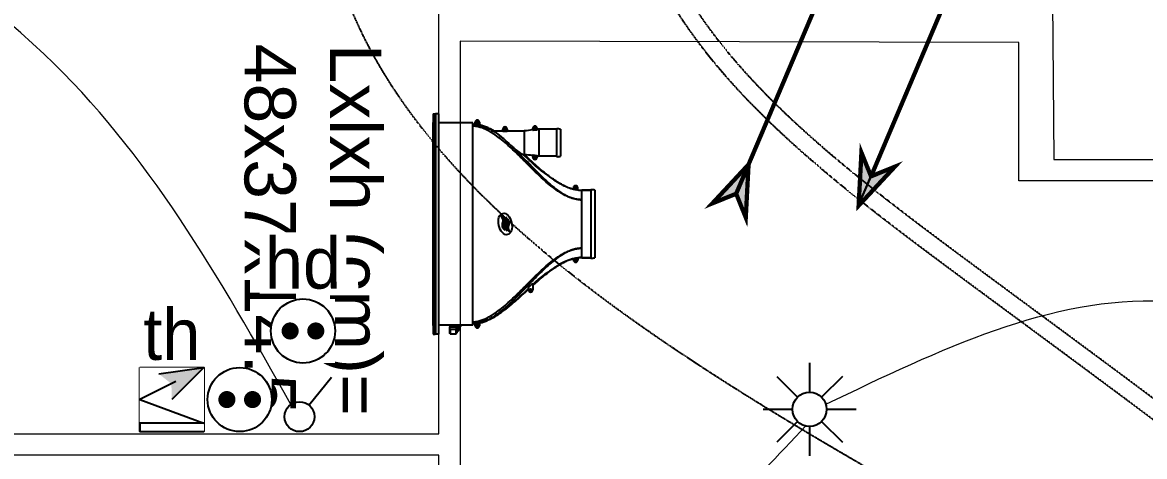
# Model space of a CAD drawing. Header units: millimetres. Extents: x 449410 to 506007, y -379864 to -318775.
# Drawn here: x 463669 to 466294, y -325992 to -324976 of the extents above; entities that cross this region are included whole.
import ezdxf

# ---------------------------------------------------------------- set-up
doc = ezdxf.new("R2010")
doc.units = ezdxf.units.MM
doc.set_wipeout_variables(frame=1)
doc.linetypes.add('prlm_ef', pattern=[0.165, 0.1, -0.065])
for name, color, linetype in [('_GAZELEC-EAU CHAUDE', 1, 'Continuous'), ('GAZ-EU FLECHE', 42, 'Continuous'), ('GAZ-FLECHE VMC', 93, 'Continuous'), ('prlm-CHAUFF', 30, 'Continuous'), ('prlm-EAU-EF', 161, 'Continuous'), ('prlm-ELEC-CFA', 181, 'Continuous'), ('prlm-ELEC-CFO', 201, 'Continuous')]:
    doc.layers.add(name, color=color, linetype=linetype)
doc.layers.add('prlm-xpoly', color=7, linetype='Continuous', plot=False)
doc.styles.add('prlm-elec-cfa', font='comic.ttf', dxfattribs={"height": 12})
doc.styles.add('prlm-elec-cfo', font='comic.ttf', dxfattribs={"height": 12})
doc.styles.get("Standard").update_dxf_attribs({"font": 'arial.ttf'})

# ---------------------------------------------------------------- blocks, each defined once
blk = doc.blocks.new('xi.twintop')
at = {"layer": 'prlm-CHAUFF', "ltscale": 50}
for p, q in [((-8, 35.6), (8, 35.6)), ((-7.9, 36.5), (7.9, 36.5)), ((-7.9, 35.6), (-7.9, 33.5)), ((-7.9, 33.5), (-7.9, 35.6)), ((7.9, 35.6), (7.9, 33.5)), ((7.9, 33.5), (7.9, 35.6)), ((-8.61, 31.95), (-8.61, 32.05)), ((-8.61, 32.05), (-8.51, 32.05)), ((-8.51, 31.95), (-8.61, 31.95)), ((-8.51, 32.16), (-8.41, 32.16)), ((-8.51, 32.05), (-8.51, 32.16)), ((-8.51, 31.84), (-8.51, 31.95)), ((-8.41, 31.84), (-8.51, 31.84)), ((-7.9, 32.5), (-8.46, 32.5)), ((-8.46, 31.5), (-8.16, 31.5)), ((-8.41, 32.16), (-8.41, 32.05)), ((-8.41, 32.05), (-8.3, 32.05)), ((-8.3, 31.95), (-8.41, 31.95)), ((-8.41, 31.95), (-8.41, 31.84)), ((-8.3, 32.05), (-8.3, 31.95)), ((-8.16, 31.5), (-7.95, 32.18)), ((-7.9, 32.5), (-7.95, 32.18)), ((-5.67, 33.5), (-7.9, 33.5)), ((5.67, 33.5), (-5.67, 33.5)), ((7.9, 33.5), (5.67, 33.5)), ((7.95, 32.18), (7.9, 32.5)), ((7.9, 32.5), (8.46, 32.5)), ((8.16, 31.5), (7.95, 32.18)), ((8.46, 31.5), (8.16, 31.5)), ((8.3, 31.95), (8.3, 32.05)), ((8.3, 32.05), (8.41, 32.05)), ((8.41, 31.95), (8.3, 31.95)), ((8.41, 32.16), (8.51, 32.16)), ((8.41, 32.05), (8.41, 32.16)), ((8.41, 31.84), (8.41, 31.95)), ((8.51, 31.84), (8.41, 31.84)), ((8.51, 32.16), (8.51, 32.05)), ((8.51, 32.05), (8.61, 32.05)), ((8.61, 31.95), (8.51, 31.95)), ((8.51, 31.95), (8.51, 31.84)), ((8.61, 32.05), (8.61, 31.95)), ((9.12, 29.02), (9.09, 29.02)), ((-15.75, 27.6), (-22.25, 27.6)), ((-22.15, 28.5), (-15.85, 28.5)), ((-22.15, 27.6), (-22.15, 23.5)), ((-22.15, 27.6), (-22.15, 23.5)), ((-15.85, 27.6), (-15.85, 23.5)), ((-15.85, 27.6), (-15.85, 23.5)), ((-9.41, 28.48), (-9.41, 28.48)), ((9.41, 28.48), (9.38, 28.48)), ((-22.56, 22.55), (-22.45, 22.55)), ((-22.56, 22.45), (-22.56, 22.55)), ((-22.45, 22.45), (-22.56, 22.45)), ((-22.45, 22.66), (-22.35, 22.66)), ((-22.45, 22.55), (-22.45, 22.66)), ((-22.45, 22.34), (-22.45, 22.45)), ((-22.35, 22.34), (-22.45, 22.34)), ((-22.4, 23), (-21.97, 23)), ((-21.85, 22), (-22.4, 22)), ((-22.35, 22.66), (-22.35, 22.55)), ((-22.35, 22.55), (-22.24, 22.55)), ((-22.24, 22.45), (-22.35, 22.45)), ((-22.35, 22.45), (-22.35, 22.34)), ((-22.24, 22.55), (-22.24, 22.45)), ((-15.85, 23.5), (-22.15, 23.5)), ((-21.97, 23), (-21.85, 22.06)), ((-21.85, 22.06), (-21.85, 22)), ((-16.2, 19.84), (-14.13, 22)), ((-14.13, 22), (-16.2, 19.84)), ((-16.15, 22.06), (-16.03, 23)), ((-16.15, 22), (-16.15, 22.06)), ((-15.6, 22), (-16.15, 22)), ((-16.03, 23), (-15.6, 23)), ((-15.76, 22.45), (-15.76, 22.55)), ((-15.76, 22.55), (-15.65, 22.55)), ((-15.65, 22.45), (-15.76, 22.45)), ((-15.65, 22.66), (-15.55, 22.66)), ((-15.65, 22.55), (-15.65, 22.66)), ((-15.65, 22.34), (-15.65, 22.45)), ((-15.55, 22.34), (-15.65, 22.34)), ((-15.55, 22.66), (-15.55, 22.55)), ((-15.55, 22.55), (-15.44, 22.55)), ((-15.55, 22.45), (-15.55, 22.34)), ((-15.44, 22.45), (-15.55, 22.45)), ((-15.44, 22.55), (-15.44, 22.45)), ((14.83, 21), (13.83, 22)), ((13.83, 22), (15.44, 22)), ((15.44, 21), (14.83, 21)), ((15.28, 21.45), (15.28, 21.55)), ((15.28, 21.55), (15.39, 21.55)), ((15.39, 21.45), (15.28, 21.45)), ((15.39, 21.66), (15.49, 21.66)), ((15.39, 21.55), (15.39, 21.66)), ((15.39, 21.34), (15.39, 21.45)), ((15.49, 21.34), (15.39, 21.34)), ((15.49, 21.66), (15.49, 21.55)), ((15.49, 21.55), (15.6, 21.55)), ((15.49, 21.45), (15.49, 21.34)), ((15.6, 21.45), (15.49, 21.45)), ((15.6, 21.55), (15.6, 21.45)), ((-21.8, 20), (-16.2, 20)), ((-21.8, 16), (-21.8, 20)), ((-21.8, 16), (-21.8, 20)), ((-16.2, 19.84), (-16.2, 20)), ((-16.2, 19.84), (-16.2, 20)), ((-22.2, 16), (-21.65, 16)), ((-21.65, 16), (-21.65, 15)), ((-22.36, 15.45), (-22.36, 15.55)), ((-22.36, 15.55), (-22.25, 15.55)), ((-22.25, 15.45), (-22.36, 15.45)), ((-22.25, 15.66), (-22.15, 15.66)), ((-22.25, 15.55), (-22.25, 15.66)), ((-22.25, 15.34), (-22.25, 15.45)), ((-22.15, 15.34), (-22.25, 15.34)), ((-21.65, 15), (-22.2, 15)), ((-22.15, 15.66), (-22.15, 15.55)), ((-22.15, 15.55), (-22.04, 15.55)), ((-22.15, 15.45), (-22.15, 15.34)), ((-22.04, 15.45), (-22.15, 15.45)), ((-22.04, 15.55), (-22.04, 15.45)), ((-21.8, 12.88), (-21.8, 15)), ((-21.8, 12.88), (-21.8, 15)), ((-23.96, 8.95), (-23.96, 9.05)), ((-23.96, 9.05), (-23.85, 9.05)), ((-23.85, 8.95), (-23.96, 8.95)), ((-23.85, 9.16), (-23.75, 9.16)), ((-23.85, 9.05), (-23.85, 9.16)), ((-23.85, 8.84), (-23.85, 8.95)), ((-23.75, 8.84), (-23.85, 8.84)), ((-23.8, 9.5), (-23.19, 9.5)), ((-23.36, 8.5), (-23.8, 8.5)), ((-23.75, 9.16), (-23.75, 9.05)), ((-23.75, 9.05), (-23.64, 9.05)), ((-23.75, 8.95), (-23.75, 8.84)), ((-23.64, 8.95), (-23.75, 8.95)), ((23.7, 8), (-23.7, 8)), ((-23.7, 8), (-23.7, 0)), ((-23.64, 9.05), (-23.64, 8.95)), ((-23.36, 8.42), (-23.36, 8.5)), ((23.19, 9.5), (23.8, 9.5)), ((23.36, 8.42), (23.36, 8.5)), ((23.8, 8.5), (23.36, 8.5)), ((23.64, 8.95), (23.64, 9.05)), ((23.64, 9.05), (23.75, 9.05)), ((23.75, 8.95), (23.64, 8.95)), ((23.7, 8), (23.7, 0)), ((23.75, 9.16), (23.85, 9.16)), ((23.75, 9.05), (23.75, 9.16)), ((23.75, 8.84), (23.75, 8.95)), ((23.85, 8.84), (23.75, 8.84)), ((23.85, 9.16), (23.85, 9.05)), ((23.85, 9.05), (23.96, 9.05)), ((23.85, 8.95), (23.85, 8.84)), ((23.96, 8.95), (23.85, 8.95)), ((23.96, 9.05), (23.96, 8.95)), ((24.18, 4.47), (23.7, 4.81)), ((24.06, 4.42), (23.7, 4.66)), ((24.06, 2.6), (24.06, 4.42)), ((24.64, 4.04), (24.06, 4.42)), ((24.2, 4.46), (24.18, 4.47)), ((24.54, 4.24), (24.2, 4.46)), ((24.35, 4.85), (24.33, 4.89)), ((24.35, 4.36), (24.35, 4.85)), ((24.35, 4.85), (24.36, 4.85)), ((24.41, 4.79), (24.43, 4.83)), ((24.41, 4.79), (24.41, 4.32)), ((25.01, 4.43), (24.41, 4.79)), ((24.43, 4.83), (25.04, 4.47)), ((24.64, 4.04), (24.72, 4.01)), ((24.64, 2.6), (24.64, 4.04)), ((24.72, 2.65), (24.64, 2.6)), ((24.72, 4.01), (24.72, 2.65)), ((24.72, 2.65), (25.71, 2.65)), ((25.04, 4.47), (25.01, 4.43)), ((25.01, 4.25), (25.01, 4.43)), ((25.02, 4.42), (25.01, 4.43)), ((25.06, 4.46), (25.02, 4.42)), ((25.02, 4.42), (25.02, 4.25)), ((25.28, 4.25), (25.02, 4.42)), ((25.04, 4.47), (25.06, 4.46)), ((25.06, 4.46), (25.39, 4.24)), ((25.71, 2.65), (25.66, 2.6)), ((25.71, 2.65), (25.71, 4.01)), ((-25.75, 0), (-25.75, -0.73)), ((25.75, 0), (-25.75, 0)), ((23.7, 2.6), (24.06, 2.6)), ((23.7, 2.57), (23.73, 2.6)), ((23.79, 2.6), (23.88, 2.51)), ((23.88, 2.51), (23.97, 2.6)), ((24.04, 2.6), (24.13, 2.51)), ((24.64, 2.6), (24.06, 2.6)), ((24.13, 2.51), (24.22, 2.6)), ((24.18, 2.56), (24.24, 2.51)), ((24.24, 2.51), (24.3, 2.58)), ((24.28, 2.6), (24.37, 2.51)), ((24.37, 2.51), (24.46, 2.6)), ((24.42, 2.57), (24.48, 2.51)), ((24.48, 2.51), (24.56, 2.58)), ((24.54, 2.6), (24.63, 2.51)), ((24.63, 2.51), (24.72, 2.6)), ((24.64, 2.6), (24.64, 2.6)), ((25.66, 2.6), (24.64, 2.6)), ((24.7, 2.58), (24.77, 2.51)), ((24.73, 2.6), (24.82, 2.51)), ((24.77, 2.51), (24.79, 2.53)), ((24.82, 2.51), (24.91, 2.6)), ((24.9, 2.59), (24.98, 2.51)), ((24.98, 2.51), (25.07, 2.6)), ((25.02, 2.54), (25.05, 2.51)), ((25.05, 2.51), (25.09, 2.55)), ((25.06, 2.58), (25.13, 2.51)), ((25.13, 2.51), (25.22, 2.6)), ((25.19, 2.57), (25.25, 2.51)), ((25.25, 2.51), (25.34, 2.6)), ((25.27, 2.53), (25.29, 2.51)), ((25.29, 2.51), (25.32, 2.54)), ((25.31, 2.56), (25.36, 2.51)), ((25.36, 2.51), (25.45, 2.6)), ((25.4, 2.55), (25.44, 2.51)), ((25.44, 2.51), (25.53, 2.6)), ((25.48, 2.54), (25.51, 2.51)), ((25.51, 2.51), (25.6, 2.6)), ((25.53, 2.53), (25.55, 2.51)), ((25.55, 2.51), (25.64, 2.6)), ((25.66, 2.6), (25.66, 2.6)), ((25.75, 0), (25.75, -0.73)), ((-25.75, -0.81), (-25.75, -0.73)), ((-25.75, -0.73), (25.75, -0.73)), ((-25.75, -1.3), (-25.75, -0.81)), ((25.75, -0.81), (-25.75, -0.81)), ((-25.75, -1.3), (25.75, -1.3)), ((23.75, -0.99), (-23.75, -0.99)), ((-23.75, -1.06), (-23.75, -0.99)), ((-23.55, -0.99), (-23.75, -1.06)), ((-23.75, -1.06), (23.75, -1.06)), ((23.75, -1.11), (-23.75, -1.11)), ((-23.75, -1.16), (-23.75, -1.11)), ((-23.59, -1.11), (-23.75, -1.16)), ((-23.75, -1.16), (23.75, -1.16)), ((23.75, -1.2), (-23.75, -1.2)), ((-23.75, -1.23), (-23.75, -1.2)), ((-23.64, -1.2), (-23.75, -1.23)), ((-23.75, -1.23), (23.75, -1.23)), ((23.75, -1.26), (-23.75, -1.26)), ((-23.75, -1.28), (-23.75, -1.26)), ((-23.68, -1.26), (-23.75, -1.28)), ((-23.75, -1.28), (23.75, -1.28)), ((23.75, -1.29), (-23.75, -1.29)), ((-23.75, -1.3), (-23.75, -1.29)), ((-23.73, -1.29), (-23.75, -1.3)), ((-23.75, -1.3), (23.75, -1.3)), ((23.75, -1.06), (23.55, -0.99)), ((23.75, -1.16), (23.59, -1.11)), ((23.75, -1.23), (23.64, -1.2)), ((23.75, -1.28), (23.68, -1.26)), ((23.75, -1.3), (23.73, -1.29)), ((23.75, -0.99), (23.75, -1.06)), ((23.75, -1.11), (23.75, -1.16)), ((23.75, -1.2), (23.75, -1.23)), ((23.75, -1.26), (23.75, -1.28)), ((23.75, -1.29), (23.75, -1.3)), ((25.75, -0.73), (25.75, -0.81)), ((25.75, -1.3), (25.75, -0.81))]:
    blk.add_line(p, q, dxfattribs=at)
for centre, radius in [((-8.46, 32), 0.3), ((-8.46, 32), 0.25), ((8.46, 32), 0.3), ((8.46, 32), 0.25), ((-22.4, 22.5), 0.3), ((-22.4, 22.5), 0.25), ((-15.6, 22.5), 0.3), ((-15.6, 22.5), 0.25), ((15.44, 21.5), 0.3), ((15.44, 21.5), 0.25), ((-22.2, 15.5), 0.3), ((-22.2, 15.5), 0.25), ((-23.8, 9), 0.3), ((-23.8, 9), 0.25), ((23.8, 9), 0.3), ((23.8, 9), 0.25)]:
    blk.add_circle(centre, radius, dxfattribs=at)
for centre, radius, start, end in [((-6.01, 35.83), 2, 160.5755, 186.7441), ((-6.01, 35.83), 2, 160.5755, 186.7441), ((6.01, 35.83), 2, 353.2559, 19.4245), ((6.01, 35.83), 2, 353.2559, 19.4245), ((-19.51, 34.47), 11.74, 332.3321, 345.441), ((-19.16, 34.32), 11.35, 332.1374, 345.6929), ((-8.46, 32), 0.5, 90, 270), ((-15.67, 33.51), 7.77, 352.5456, 359.9423), ((-15.72, 33.51), 7.82, 352.5763, 359.9264), ((-15.07, 33.49), 7.17, 352.0923, 353.5448), ((-15.07, 33.49), 7.17, 353.9053, 0.1157), ((15.11, 33.49), 7.25, 179.9215, 187.8382), ((15.67, 33.51), 7.77, 180.0577, 187.4544), ((15.72, 33.51), 7.82, 180.0736, 187.4237), ((21.1, 34.98), 13.43, 192.9954, 216.0824), ((19.16, 34.32), 11.35, 194.4106, 207.8626), ((8.46, 32), 0.5, 270, 90), ((-26.92, 38.17), 20.01, 331.0483, 332.7983), ((-26.92, 38.17), 20.01, 331.0482, 332.7982), ((26.92, 38.17), 20.01, 207.2018, 208.9518), ((-20.26, 27.83), 2, 160.5755, 186.7441), ((-20.26, 27.83), 2, 160.5755, 186.7441), ((-17.74, 27.83), 2, 353.2559, 19.4245), ((-17.74, 27.83), 2, 353.2559, 19.4245), ((-43.13, 48.06), 39, 319.3887, 329.86), ((-43.13, 48.06), 39, 319.3887, 329.8601), ((43.13, 48.06), 39, 210.1399, 220.6113), ((43.13, 48.06), 39, 212.5506, 220.6113), ((-22.4, 22.5), 0.5, 90, 270), ((-15.6, 22.5), 0.5, 270, 90), ((-22.51, 30.1), 11.66, 315.9701, 320.4245), ((-22.76, 30.33), 11.99, 316.0326, 320.3619), ((22.51, 30.1), 11.66, 219.5755, 224.0299), ((22.76, 30.33), 11.99, 219.6381, 223.9674), ((15.44, 21.5), 0.5, 270, 90), ((-22.2, 15.5), 0.5, 90, 270), ((-44.74, 40.05), 35.1, 315.7111, 319.5265), ((-2.48, -0.77), 23.65, 136.4099, 144.7501), ((-23.8, 9), 0.5, 90, 270), ((-11.41, 6.64), 12.12, 163.7263, 166.3852), ((23.8, 9), 0.5, 270, 90), ((17.64, -7.23), 13.85, 61.9182, 64.0515), ((17.76, -6.88), 13.43, 62.115, 63.7632), ((18.29, -6.04), 12.5, 61.3177, 61.5903), ((24.75, 5.45), 0.703, 233.033, 242.9325), ((24.72, 5.11), 0.448, 214.6713, 225.4982), ((25.88, 4.92), 0.836, 234.1326, 239.2425), ((18.29, -6.04), 12.5, 53.7494, 55.0637)]:
    blk.add_arc(centre, radius, start, end, dxfattribs=at)
blk.add_ellipse((0, 15.55), major_axis=(2.49, 0.57), ratio=0.600775, dxfattribs=at)
for points, knots in [([(-5.67, 33.5), (-5.67, 33.33), (-5.68, 33.16), (-5.7, 32.82), (-5.72, 32.65), (-5.8, 32.15), (-5.87, 31.82), (-6.05, 31.16), (-6.16, 30.84), (-6.41, 30.21), (-6.55, 29.9), (-7, 29), (-7.34, 28.43), (-8.08, 27.34), (-8.47, 26.81), (-9.69, 25.27), (-10.57, 24.3), (-12.38, 22.39), (-13.32, 21.46), (-15.19, 19.6), (-16.12, 18.67), (-17.95, 16.77), (-18.84, 15.8), (-20.08, 14.27), (-20.47, 13.75), (-21.03, 12.94), (-21.21, 12.66), (-21.55, 12.09), (-21.72, 11.8), (-22.17, 10.91), (-22.43, 10.31), (-22.7, 9.36), (-22.77, 9.03), (-22.86, 8.47), (-22.88, 8.24), (-22.89, 8)], [0, 0, 0, 0, 0.015625, 0.015625, 0.03125, 0.03125, 0.0625, 0.0625, 0.09375, 0.09375, 0.125, 0.125, 0.1875, 0.1875, 0.25, 0.25, 0.375, 0.375, 0.5, 0.5, 0.625, 0.625, 0.75, 0.75, 0.8125, 0.8125, 0.84375, 0.84375, 0.875, 0.875, 0.9375, 0.9375, 0.96875, 0.96875, 0.9907189, 0.9907189, 0.9907189, 0.9907189]), ([(-18.04, 17.26), (-16.85, 18.51), (-15.59, 19.7), (-13.1, 22.1), (-11.85, 23.3), (-10.07, 25.17), (-9.49, 25.81), (-8.39, 27.13), (-7.87, 27.82), (-7.16, 28.91), (-6.93, 29.29), (-6.52, 30.07), (-6.33, 30.48), (-6.02, 31.31), (-5.89, 31.74), (-5.76, 32.39), (-5.73, 32.61), (-5.69, 32.95), (-5.69, 33.06), (-5.67, 33.28), (-5.67, 33.39), (-5.67, 33.5)], [0, 0, 0, 0, 0.25, 0.25, 0.5, 0.5, 0.625, 0.625, 0.75, 0.75, 0.8125, 0.8125, 0.875, 0.875, 0.9375, 0.9375, 0.96875, 0.96875, 0.984375, 0.984375, 1, 1, 1, 1]), ([(5.67, 33.5), (5.67, 33.33), (5.68, 33.16), (5.71, 32.81), (5.73, 32.64), (5.81, 32.14), (5.88, 31.8), (6.08, 31.14), (6.2, 30.82), (6.47, 30.19), (6.62, 29.88), (7.1, 28.98), (7.46, 28.42), (8.23, 27.34), (8.65, 26.82), (9.93, 25.3), (10.84, 24.34), (12.72, 22.46), (13.69, 21.54), (15.61, 19.69), (16.57, 18.77), (18.43, 16.87), (19.34, 15.9), (20.59, 14.36), (20.99, 13.83), (21.55, 13), (21.73, 12.72), (22.07, 12.15), (22.24, 11.85), (22.69, 10.95), (22.94, 10.33), (23.21, 9.37), (23.28, 9.05), (23.36, 8.48), (23.38, 8.24), (23.39, 8)], [0, 0, 0, 0, 0.015625, 0.015625, 0.03125, 0.03125, 0.0625, 0.0625, 0.09375, 0.09375, 0.125, 0.125, 0.1875, 0.1875, 0.25, 0.25, 0.375, 0.375, 0.5, 0.5, 0.625, 0.625, 0.75, 0.75, 0.8125, 0.8125, 0.84375, 0.84375, 0.875, 0.875, 0.9375, 0.9375, 0.96875, 0.96875, 0.9908046, 0.9908046, 0.9908046, 0.9908046]), ([(22.89, 8), (22.88, 8.24), (22.86, 8.47), (22.77, 9.03), (22.7, 9.36), (22.43, 10.31), (22.17, 10.91), (21.72, 11.8), (21.55, 12.09), (21.21, 12.66), (21.03, 12.94), (20.47, 13.75), (20.08, 14.27), (18.84, 15.8), (17.95, 16.77), (16.12, 18.67), (15.18, 19.6), (13.32, 21.46), (12.38, 22.39), (10.57, 24.3), (9.69, 25.27), (8.47, 26.81), (8.08, 27.34), (7.34, 28.43), (7, 29), (6.55, 29.9), (6.41, 30.21), (6.16, 30.84), (6.05, 31.16), (5.87, 31.82), (5.79, 32.15), (5.72, 32.65), (5.7, 32.82), (5.68, 33.16), (5.67, 33.33), (5.67, 33.5)], [0.0092808, 0.0092808, 0.0092808, 0.0092808, 0.03125, 0.03125, 0.0625, 0.0625, 0.125, 0.125, 0.15625, 0.15625, 0.1875, 0.1875, 0.25, 0.25, 0.375, 0.375, 0.5, 0.5, 0.625, 0.625, 0.75, 0.75, 0.8125, 0.8125, 0.875, 0.875, 0.90625, 0.90625, 0.9375, 0.9375, 0.96875, 0.96875, 0.984375, 0.984375, 1, 1, 1, 1]), ([(-8.9, 29.46), (-9.06, 29.12), (-9.43, 28.41), (-10.08, 27.35), (-10.83, 26.27), (-11.65, 25.18), (-12.54, 24.1), (-13.65, 22.81), (-14.86, 21.46), (-15.81, 20.43), (-16.2, 20)], [0.1568082, 0.1568082, 0.1568082, 0.1568082, 0.2305418, 0.3149874, 0.4025619, 0.4929385, 0.5856877, 0.6803551, 0.8317746, 0.9509578, 0.9509578, 0.9509578, 0.9509578]), ([(14.38, 22), (14.06, 22.36), (13.37, 23.14), (12.33, 24.35), (11.38, 25.54), (10.58, 26.62), (9.93, 27.59), (9.37, 28.52), (9.05, 29.15), (8.91, 29.44)], [0.5730592, 0.5730592, 0.5730592, 0.5730592, 0.626259, 0.6884084, 0.7489718, 0.7930827, 0.8358988, 0.8773199, 0.9123747, 0.9123747, 0.9123747, 0.9123747]), ([(23.19, 9.5), (23.12, 9.79), (23.04, 10.07), (22.86, 10.64), (22.75, 10.92), (22.41, 11.74), (22.14, 12.27), (21.56, 13.3), (21.24, 13.8), (20.57, 14.77), (20.21, 15.25), (19.11, 16.65), (18.33, 17.54), (16.73, 19.29), (15.91, 20.15), (15.09, 21)], [0, 0, 0, 0, 0.0625, 0.0625, 0.125, 0.125, 0.25, 0.25, 0.375, 0.375, 0.5, 0.5, 0.75, 0.75, 1, 1, 1, 1]), ([(21.4, 13.55), (21.3, 13.71), (20.98, 14.2), (20.41, 15.02), (19.67, 15.99), (18.88, 16.96), (17.95, 18.04), (16.9, 19.22), (15.98, 20.24), (15.44, 20.84), (15.29, 21)], [0.1694223, 0.1694223, 0.1694223, 0.1694223, 0.1906001, 0.2339285, 0.2787061, 0.3247019, 0.3716424, 0.4351709, 0.4991397, 0.523565, 0.523565, 0.523565, 0.523565]), ([(-18.04, 17.26), (-17.81, 17.52), (-17.58, 17.79), (-17.17, 18.3), (-16.98, 18.55), (-16.64, 19.03), (-16.49, 19.25), (-16.32, 19.53), (-16.28, 19.62), (-16.22, 19.76), (-16.2, 19.81), (-16.2, 19.84)], [0, 0, 0, 0, 0.25, 0.25, 0.5, 0.5, 0.75, 0.75, 0.875, 0.875, 1, 1, 1, 1]), ([(-1.63, 15.67), (-0.9, 16.39), (-0.53, 16.49), (-0.14, 16.44), (0.47, 16.38), (1.12, 15.98), (1.85, 16.55)], [0, 0, 0, 0, 0.389075, 0.389075, 0.389075, 1, 1, 1, 1]), ([(-23.39, 8), (-23.38, 8.28), (-23.35, 8.55), (-23.25, 9.19), (-23.16, 9.55), (-22.84, 10.61), (-22.54, 11.29), (-21.83, 12.6), (-21.42, 13.22), (-20.56, 14.41), (-20.09, 14.98), (-19.62, 15.54)], [0.0331631, 0.0331631, 0.0331631, 0.0331631, 0.125, 0.125, 0.25, 0.25, 0.5, 0.5, 0.75, 0.75, 1, 1, 1, 1]), ([(-1.94, 14.63), (-1.21, 15.35), (-0.84, 15.44), (-0.45, 15.4), (0.16, 15.33), (0.81, 14.93), (1.54, 15.51)], [0, 0, 0, 0, 0.389075, 0.389075, 0.389075, 1, 1, 1, 1]), ([(-23.19, 9.5), (-23.12, 9.8), (-23.04, 10.09), (-22.9, 10.53), (-22.84, 10.67), (-22.74, 10.96), (-22.68, 11.1), (-22.5, 11.53), (-22.37, 11.8), (-22.1, 12.35), (-21.95, 12.61), (-21.8, 12.88)], [0, 0, 0, 0, 0.25, 0.25, 0.375, 0.375, 0.5, 0.5, 0.75, 0.75, 1, 1, 1, 1]), ([(-21.8, 12.88), (-21.96, 12.6), (-22.11, 12.32), (-22.4, 11.74), (-22.54, 11.45), (-22.78, 10.85), (-22.89, 10.55), (-23.01, 10.17), (-23.03, 10.1), (-23.05, 10.03)], [0, 0, 0, 0, 0.25, 0.25, 0.5, 0.5, 0.75, 0.75, 0.8062429, 0.8062429, 0.8062429, 0.8062429]), ([(24.24, 4.96), (24.23, 4.96), (24.23, 4.96), (24.22, 4.97), (24.2, 4.97), (24.19, 4.97), (24.18, 4.98), (24.16, 4.98), (24.15, 4.98), (24.13, 4.99), (24.11, 4.99), (24.09, 4.99), (24.08, 4.99), (24.05, 4.99), (24.02, 4.99), (23.98, 4.99), (23.93, 4.98), (23.89, 4.98), (23.84, 4.97), (23.78, 4.96), (23.74, 4.95), (23.71, 4.95), (23.7, 4.94)], [0.1059402, 0.1059402, 0.1059402, 0.1059402, 0.1359504, 0.1694868, 0.202886, 0.2361704, 0.2693627, 0.3024859, 0.3355633, 0.3686184, 0.401675, 0.434757, 0.4678887, 0.5010941, 0.5629781, 0.6246926, 0.6863942, 0.7482374, 0.8103737, 0.8729511, 0.9361135, 0.9654522, 0.9654522, 0.9654522, 0.9654522]), ([(23.7, 4.91), (23.71, 4.91), (23.72, 4.91), (23.74, 4.92), (23.78, 4.92), (23.81, 4.93), (23.83, 4.93), (23.86, 4.94), (23.89, 4.94), (23.92, 4.95), (23.94, 4.95), (23.97, 4.95), (23.99, 4.96), (24.02, 4.96), (24.04, 4.96), (24.06, 4.96), (24.08, 4.96), (24.11, 4.96), (24.14, 4.96), (24.18, 4.96), (24.21, 4.95), (24.24, 4.95), (24.26, 4.94), (24.28, 4.93), (24.3, 4.92), (24.32, 4.91), (24.33, 4.9), (24.33, 4.89)], [0.053874, 0.053874, 0.053874, 0.053874, 0.0607104, 0.0907643, 0.1206402, 0.1503557, 0.1799287, 0.2093776, 0.238721, 0.2679778, 0.2971672, 0.3263086, 0.3554219, 0.3845269, 0.4136437, 0.4427926, 0.4719939, 0.5012681, 0.5562327, 0.6110034, 0.6657154, 0.7205017, 0.7754929, 0.8308166, 0.8865967, 0.9429527, 1, 1, 1, 1]), ([(24.35, 4.85), (24.35, 4.86), (24.35, 4.86), (24.34, 4.87), (24.33, 4.88), (24.32, 4.88), (24.31, 4.89), (24.3, 4.89), (24.29, 4.9), (24.28, 4.9), (24.26, 4.91), (24.25, 4.91), (24.23, 4.91), (24.22, 4.92), (24.2, 4.92), (24.18, 4.92), (24.17, 4.92), (24.15, 4.92), (24.12, 4.92), (24.09, 4.92), (24.05, 4.92), (24, 4.92), (23.95, 4.91), (23.9, 4.9), (23.85, 4.89), (23.79, 4.88), (23.74, 4.87), (23.71, 4.86), (23.7, 4.86)], [0, 0, 0, 0, 0.0300773, 0.0600539, 0.0899314, 0.1197114, 0.1493956, 0.1789856, 0.2084831, 0.2378898, 0.2672073, 0.2964374, 0.3255817, 0.3546421, 0.3836203, 0.4125181, 0.4413372, 0.4700795, 0.4987468, 0.5532579, 0.6080368, 0.6630958, 0.7184471, 0.7741027, 0.8300742, 0.8863734, 0.9430116, 0.9677174, 0.9677174, 0.9677174, 0.9677174]), ([(24.65, 4.2), (24.65, 4.2), (24.64, 4.2), (24.64, 4.2), (24.63, 4.2), (24.63, 4.2), (24.62, 4.2), (24.61, 4.21), (24.6, 4.21), (24.59, 4.21), (24.58, 4.22), (24.55, 4.23), (24.54, 4.24), (24.54, 4.24)], [0, 0, 0, 0, 0.061789, 0.122374, 0.182441, 0.242697, 0.303842, 0.366548, 0.43144, 0.49908, 0.668346, 0.832646, 1, 1, 1, 1]), ([(25.45, 4.21), (25.44, 4.21), (25.44, 4.22), (25.43, 4.22), (25.41, 4.23), (25.4, 4.23), (25.39, 4.24), (25.37, 4.24), (25.36, 4.25), (25.34, 4.25), (25.32, 4.25), (25.3, 4.26), (25.29, 4.26), (25.27, 4.26), (25.24, 4.26), (25.22, 4.26), (25.2, 4.26), (25.17, 4.26), (25.13, 4.26), (25.08, 4.26), (25.03, 4.26), (24.97, 4.25), (24.91, 4.24), (24.85, 4.24), (24.79, 4.23), (24.72, 4.21), (24.67, 4.21), (24.65, 4.2)], [0.0304712, 0.0304712, 0.0304712, 0.0304712, 0.0599457, 0.0897682, 0.1195016, 0.1491541, 0.1787343, 0.2082505, 0.2377114, 0.2671256, 0.2965018, 0.3258487, 0.355175, 0.3844897, 0.4138015, 0.4431194, 0.4724522, 0.5018089, 0.5568669, 0.611863, 0.6668562, 0.7219052, 0.7770682, 0.8324028, 0.8879658, 0.9438132, 1, 1, 1, 1]), ([(25.71, 4.01), (25.69, 4.04), (25.65, 4.06), (25.55, 4.09), (25.48, 4.1), (25.35, 4.1), (25.31, 4.1), (25.21, 4.09), (25.16, 4.09), (24.98, 4.06), (24.86, 4.04), (24.72, 4.01)], [0, 0, 0, 0, 0.25, 0.25, 0.5, 0.5, 0.625, 0.625, 0.75, 0.75, 1, 1, 1, 1])]:
    blk.add_open_spline(points, degree=3, knots=knots, dxfattribs=at)
for points in [[(-22.15, 23.5), (-22.15, 23.33), (-22.14, 23.17), (-22.13, 23)], [(-22.15, 23.5), (-22.15, 23.33), (-22.14, 23.17), (-22.13, 23)], [(-22.01, 22), (-21.91, 21.33), (-21.8, 20.67), (-21.8, 20)], [(-22.01, 22), (-21.91, 21.33), (-21.8, 20.67), (-21.8, 20)], [(-15.99, 22), (-16.09, 21.33), (-16.2, 20.67), (-16.2, 20)], [(-15.99, 22), (-16.09, 21.33), (-16.2, 20.67), (-16.2, 20)], [(-15.85, 23.5), (-15.85, 23.33), (-15.86, 23.17), (-15.87, 23)], [(-15.85, 23.5), (-15.85, 23.33), (-15.86, 23.17), (-15.87, 23)], [(-1.78, 15.16), (-1.06, 15.88), (-0.68, 15.97), (-0.29, 15.93)], [(-0.23, 16.09), (-0.63, 16.13), (-1.01, 16.03), (-1.63, 15.67)], [(1.7, 16.04), (0.88, 15.1), (0.23, 15.51), (-0.39, 15.58)], [(-0.29, 15.93), (0.32, 15.87), (0.96, 15.47), (1.7, 16.04)], [(1.85, 16.55), (1.03, 15.62), (0.38, 16.02), (-0.23, 16.09)], [(-0.55, 15.04), (-0.94, 15.09), (-1.32, 14.99), (-1.94, 14.63)], [(-0.39, 15.58), (-0.78, 15.62), (-1.16, 15.52), (-1.78, 15.16)], [(1.54, 15.51), (0.72, 14.57), (0.07, 14.98), (-0.55, 15.04)], [(-23.19, 9.5), (-23.26, 9.17), (-23.32, 8.84), (-23.36, 8.5)], [(23.36, 8.5), (23.32, 8.84), (23.26, 9.17), (23.19, 9.5)]]:
    blk.add_open_spline(points, degree=3, dxfattribs=at)
at = {"layer": 'prlm-CHAUFF', "ltscale": 50, "insert": (-42.19, -13.41), "char_height": 12, "width": 139.7925, "attachment_point": 1}
blk.add_mtext('Lxlxh (cm)= 48x37x14.5', dxfattribs=at)
blk = doc.blocks.new('xi.th-ch')
at = {"layer": 'prlm-CHAUFF', "color": 0, "linetype": 'ByBlock', "lineweight": -2, "flags": 128}
blk.add_lwpolyline([(-7.5, 7.5), (7.5, 7.5), (7.5, -7.5), (-7.5, -7.5)], close=True, dxfattribs=at)
at = {"layer": 'prlm-CHAUFF', "color": 0}
blk.add_lwpolyline([(-7.5, -7.5), (7.5, 7.5)], dxfattribs=at)
blk = doc.blocks.new('xi.TH')
at = {"color": 0, "lineweight": 5}
blk.add_wipeout([(-7.5, -7.5), (7.5, -7.5), (7.5, 7.5), (-7.5, 7.5)], dxfattribs=at).dxf.layer = 'prlm-ELEC-CFA'
at = {"layer": 'prlm-ELEC-CFA', "lineweight": 5}
blk.add_hatch(color=0, dxfattribs=at).paths.add_polyline_path([(-3, 6), (-0.1, 3.7), (0, 0), (7.5, 7.5)])
at = {"layer": 'prlm-ELEC-CFA', "color": 0}
for points in [[(-3, 6), (7.5, 7.5), (0, 0)], [(0.95, 4.23), (-7.5, 0), (7.5, -5.5), (-7.5, -5.5), (-7.5, -7.5), (7.5, -7.5)]]:
    blk.add_lwpolyline(points, dxfattribs=at)
blk = doc.blocks.new('xi.PC')
at = {"color": 0, "lineweight": 5}
blk.add_wipeout([(-7.5, -7.5), (7.5, -7.5), (7.5, 7.5), (-7.5, 7.5)], dxfattribs=at).dxf.layer = 'prlm-ELEC-CFO'
at = {"layer": 'prlm-ELEC-CFO', "color": 0, "linetype": 'ByBlock', "lineweight": 5, "const_width": 2}
for points in [[(-4, 0, 1), (-2, 0, 1)], [(2, 0, 1), (4, 0, 1)]]:
    blk.add_lwpolyline(points, format="xyb", close=True, dxfattribs=at)
at = {"layer": 'prlm-ELEC-CFO', "color": 0, "linetype": 'ByBlock', "lineweight": -2}
blk.add_circle((0, 0), 7.5, dxfattribs=at)
blk = doc.blocks.new('xi.PCHD')
at = {"color": 0, "lineweight": 5}
blk.add_wipeout([(-7.5, -7.5), (7.5, -7.5), (7.5, 7.5), (-7.5, 7.5)], dxfattribs=at).dxf.layer = 'prlm-ELEC-CFO'
at = {"layer": 'prlm-ELEC-CFO', "color": 0, "linetype": 'ByBlock', "lineweight": 5, "const_width": 2}
for points in [[(-4, 0, 1), (-2, 0, 1)], [(2, 0, 1), (4, 0, 1)]]:
    blk.add_lwpolyline(points, format="xyb", close=True, dxfattribs=at)
at = {"layer": 'prlm-ELEC-CFO', "color": 0, "linetype": 'ByBlock', "lineweight": -2}
blk.add_circle((0, 0), 7.5, dxfattribs=at)
blk = doc.blocks.new('xi.SA')
at = {"layer": 'prlm-ELEC-CFO', "color": 0}
blk.add_lwpolyline([(0.2, -1.28), (5.5, 5.28)], dxfattribs=at)
blk.add_circle((-2, -4), 3.5, dxfattribs=at)
blk = doc.blocks.new('xi.SPOT')
at = {"color": 0, "lineweight": 5}
blk.add_wipeout([(-4, 0), (-2.83, -2.83), (0, -4), (2.83, -2.83), (4, 0), (2.83, 2.83), (0, 4), (-2.83, 2.83)], dxfattribs=at).dxf.layer = 'prlm-ELEC-CFO'
at = {"layer": 'prlm-ELEC-CFO', "color": 0, "linetype": 'ByBlock', "lineweight": -2, "flags": 128}
for points in [[(0, 10.88), (0, 4)], [(-7.69, 7.69), (-2.83, 2.83)], [(7.69, 7.69), (2.83, 2.83)], [(-10.88, 0), (-4, 0)], [(4, 0), (10.88, 0)], [(-2.83, -2.83), (-7.69, -7.69)], [(0, -4), (0, -10.88)], [(2.83, -2.83), (7.69, -7.69)]]:
    blk.add_lwpolyline(points, dxfattribs=at)
at = {"layer": 'prlm-ELEC-CFO', "color": 0, "linetype": 'ByBlock', "lineweight": -2}
blk.add_circle((0, 0), 4, dxfattribs=at)
blk = doc.blocks.new('FLECHE2')
h = blk.add_hatch(color=256)
h.dxf.hatch_style = 1
h.paths.add_polyline_path([(496271.9, -370023.3), (496278.4, -369899.2), (496300.9, -369954.8), (496356.5, -369932.3)])
at = {"const_width": 10}
for points in [[(496066.7, -370507.2), (496300.9, -369954.8), (496356.5, -369932.3), (496271.9, -370023.3), (496300.9, -369954.8), (496278.4, -369899.2), (496271.9, -370023.3), (496356.5, -369932.3), (496300.9, -369954.8), (496278.4, -369899.2), (496271.9, -370023.3)], [(496271.9, -370023.3), (496278.4, -369899.2), (496300.9, -369954.8), (496356.5, -369932.3), (496271.9, -370023.3)]]:
    blk.add_lwpolyline(points, dxfattribs=at)
blk = doc.blocks.new('FLECHE1')
h = blk.add_hatch(color=256)
h.dxf.hatch_style = 1
h.paths.add_polyline_path([(495907.1, -370439.6), (495913.6, -370315.5), (495936.1, -370371.1), (495991.7, -370348.6)])
for p, q in [((495907.1, -370439.6), (496141.3, -369887.2)), ((495913.6, -370315.5), (495907.1, -370439.6)), ((495913.6, -370315.5), (495907.1, -370439.6)), ((495936.1, -370371.1), (495913.6, -370315.5)), ((495936.1, -370371.1), (495913.6, -370315.5)), ((495991.7, -370348.6), (495907.1, -370439.6)), ((495907.1, -370439.6), (495991.7, -370348.6)), ((495936.1, -370371.1), (495991.7, -370348.6)), ((495991.7, -370348.6), (495936.1, -370371.1)), ((495907.1, -370439.6), (495936.1, -370371.1))]:
    blk.add_line(p, q)
at = {"const_width": 10}
for points in [[(495936.1, -370371.1), (496141.3, -369887.2)], [(495907.1, -370439.6), (495913.6, -370315.5), (495936.1, -370371.1), (495991.7, -370348.6), (495907.1, -370439.6)]]:
    blk.add_lwpolyline(points, dxfattribs=at)

msp = doc.modelspace()

# ---------------------------------------------------------------- linework, layer by layer
at = {"layer": 'prlm-ELEC-CFO', "lineweight": 13}
for points in [[(465548.35, -325869.333), (466339.093, -325628.383), (466994.326, -325866.521)], [(464974.432, -326846.951), (465153.38, -326351.774), (465501.362, -325920.029)]]:
    msp.add_spline(points, degree=3, dxfattribs=at)
at = {"layer": 'prlm-xpoly', "lineweight": 0}
for points in [[(460983.416, -325938.248), (464642.716, -325938.248), (464642.794, -324949.423), (465383.498, -324949.423), (465383.499, -324619.858), (465999.282, -324619.858), (465999.283, -321499.863), (460982.804, -321496.552)], [(468598.612, -325296.371), (468598.612, -324948.377), (469149.886, -324948.375), (469149.28, -321496.553), (466049.27, -321496.552), (466081.137, -325296.376)], [(464692.803, -325019.426), (464692.635, -326959.867), (465711.163, -326959.868), (465711.162, -326504.116), (467942.807, -326504.482), (467942.639, -328712.916), (469249.279, -328712.916), (469248.569, -325346.707), (465999.224, -325346.461), (465999.282, -325022.5)], [(460982.803, -328712.915), (464642.496, -328712.915), (464642.712, -325988.248), (460942.803, -325988.372)]]:
    msp.add_lwpolyline(points, close=True, dxfattribs=at)

# ---------------------------------------------------------------- block references
at = {"layer": 'GAZ-EU FLECHE'}
msp.add_blockref('FLECHE1', (-30282.211, 45035.155), dxfattribs=at)
at = {"layer": 'GAZ-FLECHE VMC', "rotation": 180}
msp.add_blockref('FLECHE2', (961639.302, -695331.457), dxfattribs=at)
at = {"layer": 'prlm-CHAUFF', "xscale": 10, "yscale": 10, "zscale": 10, "rotation": 269.9999999999994}
msp.add_blockref('xi.twintop', (464642.743, -325447.394), dxfattribs=at)
at = {"layer": 'prlm-CHAUFF', "xscale": 10, "yscale": 10, "zscale": 10}
msp.add_blockref('xi.th-ch', (464018.509, -325858.248), dxfattribs=at)

# ---------------------------------------------------------------- next in the draw order: block references
at = {"layer": 'prlm-ELEC-CFO', "xscale": 10, "yscale": 10, "zscale": 10}
msp.add_blockref('xi.SPOT', (465510.087, -325880.993), dxfattribs=at)

# ---------------------------------------------------------------- next in the draw order: texts
at = {"layer": 'prlm-CHAUFF', "lineweight": 20, "insert": (464018.509, -325706.162), "char_height": 120, "attachment_point": 5, "line_spacing_factor": 0.8, "style": 'prlm-elec-cfa', "bg_fill": 3, "box_fill_scale": 1.1, "bg_fill_color": 256, "bg_fill_transparency": 0}
msp.add_mtext('th', dxfattribs=at)
at = {"layer": 'prlm-ELEC-CFO', "lineweight": 20, "insert": (464325.218, -325539.418), "char_height": 120, "attachment_point": 5, "line_spacing_factor": 0.8, "style": 'prlm-elec-cfo', "bg_fill": 3, "box_fill_scale": 1.1, "bg_fill_color": 256, "bg_fill_transparency": 0}
msp.add_mtext('hd', dxfattribs=at)

# ---------------------------------------------------------------- next in the draw order: linework, layer by layer
at = {"layer": '_GAZELEC-EAU CHAUDE', "linetype": 'prlm_ef'}
msp.add_open_spline([(467844.401, -328144.445), (467841.442, -328086.131), (467838.495, -328028.147), (467832.724, -327952.256), (467831.136, -327933.479), (467827.928, -327900.048), (467826.382, -327885.345), (467823.509, -327860.606), (467822.26, -327850.522), (467819.727, -327831.406), (467818.457, -327822.365), (467815.778, -327804.338), (467814.37, -327795.355), (467809.942, -327768.498), (467806.719, -327750.714), (467796.25, -327697.714), (467788.205, -327662.851), (467761, -327559.592), (467738.766, -327492.523), (467686.736, -327361.519), (467656.94, -327297.583), (467590.407, -327172.474), (467553.671, -327111.3), (467473.893, -326991.374), (467430.851, -326932.622), (467339.111, -326817.217), (467290.414, -326760.565), (467155.494, -326613.605), (467065.092, -326524.793), (466873.931, -326350.56), (466773.172, -326265.139), (466564.329, -326096.269), (466456.244, -326012.819), (466235.791, -325846.432), (466123.422, -325763.495), (465987.024, -325662.791), (465963.591, -325645.489), (465919.608, -325612.979), (465899.061, -325597.778), (465864.729, -325572.338), (465850.946, -325562.115), (465823.376, -325541.629), (465809.591, -325531.365), (465768.291, -325500.493), (465740.829, -325479.806), (465659.554, -325417.646), (465606.354, -325375.718), (465503.75, -325289.821), (465454.344, -325245.853), (465370.006, -325163.325), (465334.081, -325125.251), (465267.426, -325046.64), (465236.695, -325006.101), (465187.929, -324931.534), (465168.595, -324898.101), (465134.47, -324829.248), (465119.679, -324793.827), (465095.312, -324720.864), (465085.737, -324683.322), (465072.452, -324606.062), (465068.743, -324566.347), (465067.968, -324501.812), (465068.774, -324477.747), (465072.495, -324429.324), (465075.411, -324404.963), (465085.239, -324344.311), (465093.412, -324308.056), (465114.202, -324236.886), (465126.818, -324201.971), (465156.425, -324134.713), (465173.415, -324102.368), (465207.299, -324048.625), (465223.292, -324026.434), (465257.887, -323984.931), (465276.492, -323965.619), (465304.123, -323941.322), (465312.022, -323934.817), (465324.171, -323925.491), (465328.276, -323922.451), (465336.56, -323916.535), (465340.743, -323913.656), (465353.407, -323905.25), (465362.004, -323899.956), (465389.201, -323884.395), (465408.283, -323875.156), (465447.442, -323859.03), (465467.519, -323852.141), (465508.474, -323840.392), (465529.353, -323835.53), (465571.757, -323827.514), (465593.283, -323824.359), (465636.854, -323819.448), (465658.899, -323817.693), (465716.426, -323814.589), (465752.212, -323814.08), (465824.297, -323814.756), (465860.597, -323815.941), (465920.772, -323818.445), (465944.646, -323819.58), (465968.443, -323820.71)], degree=3, knots=[0, 0, 0, 0, 173.38211704, 173.38211704, 230.82000937, 230.82000937, 276.36784717, 276.36784717, 307.95499391, 307.95499391, 336.53766387, 336.53766387, 365.12033383, 365.12033383, 422.28567376, 422.28567376, 536.6163536, 536.6163536, 765.27771329, 765.27771329, 993.93907298, 993.93907298, 1222.60043268, 1222.60043268, 1451.26179237, 1451.26179237, 1679.92315206, 1679.92315206, 2053.92286645, 2053.92286645, 2427.92258084, 2427.92258084, 2801.92229523, 2801.92229523, 3175.92200962, 3175.92200962, 3253.39486118, 3253.39486118, 3321.25753431, 3321.25753431, 3366.77636811, 3366.77636811, 3412.29520191, 3412.29520191, 3503.33286951, 3503.33286951, 3683.79130353, 3683.79130353, 3864.24973755, 3864.24973755, 4011.61335867, 4011.61335867, 4158.97697979, 4158.97697979, 4273.08398948, 4273.08398948, 4387.19099918, 4387.19099918, 4501.29800887, 4501.29800887, 4615.40501856, 4615.40501856, 4681.77531748, 4681.77531748, 4748.1456164, 4748.1456164, 4847.21845862, 4847.21845862, 4946.29130083, 4946.29130083, 5045.36414304, 5045.36414304, 5121.31551985, 5121.31551985, 5197.26689666, 5197.26689666, 5226.61403898, 5226.61403898, 5241.30610996, 5241.30610996, 5255.99818095, 5255.99818095, 5285.38232292, 5285.38232292, 5347.47333286, 5347.47333286, 5409.56434279, 5409.56434279, 5471.65535273, 5471.65535273, 5533.74636267, 5533.74636267, 5595.8373726, 5595.8373726, 5694.33246926, 5694.33246926, 5792.82756591, 5792.82756591, 5857.60650828, 5857.60650828, 5857.60650828, 5857.60650828], dxfattribs=at)
at = {"layer": 'prlm-EAU-EF', "linetype": 'prlm_ef'}
msp.add_spline([(467884.349, -328142.418), (467859.563, -327827.65), (465877.892, -325532.294), (465108.227, -324522.885), (465349.066, -323956.859), (465966.545, -323860.665)], degree=3, dxfattribs=at)

# ---------------------------------------------------------------- next in the draw order: texts
at = {"layer": 'prlm-ELEC-CFA', "lineweight": 20, "insert": (464018.509, -325706.162), "char_height": 120, "attachment_point": 5, "line_spacing_factor": 0.8, "style": 'prlm-elec-cfa', "bg_fill": 3, "box_fill_scale": 1.1, "bg_fill_color": 256, "bg_fill_transparency": 0}
msp.add_mtext('th', dxfattribs=at)

# ---------------------------------------------------------------- next in the draw order: block references
at = {"layer": 'prlm-ELEC-CFA', "xscale": 10, "yscale": 10, "zscale": 10}
msp.add_blockref('xi.TH', (464018.509, -325858.248), dxfattribs=at)

# ---------------------------------------------------------------- next in the draw order: block references
at = {"layer": 'prlm-ELEC-CFO', "xscale": 10, "yscale": 10, "zscale": 10}
msp.add_blockref('xi.PC', (464177.311, -325858.248), dxfattribs=at)

# ---------------------------------------------------------------- next in the draw order: block references
msp.add_blockref('xi.PCHD', (464325.218, -325697.739), dxfattribs=at)

# ---------------------------------------------------------------- next in the draw order: linework, layer by layer
at = {"layer": 'prlm-EAU-EF', "linetype": 'prlm_ef'}
msp.add_spline([(467830.972, -328121.081), (467752.521, -327785.226), (467064.604, -326897.004), (464396.436, -324823.648), (465192.525, -322178.049), (465346.533, -321725.986), (465389.719, -321412.268)], degree=3, dxfattribs=at)
at = {"layer": 'prlm-ELEC-CFO', "lineweight": 13}
msp.add_spline([(464296.966, -325869.63), (463719.701, -325049.801), (462825.917, -324297.546), (462509.437, -323383.121)], degree=3, dxfattribs=at)

# ---------------------------------------------------------------- next in the draw order: block references
at = {"layer": 'prlm-ELEC-CFO', "xscale": 10, "yscale": 10, "zscale": 10}
msp.add_blockref('xi.SA', (464337.117, -325858.248), dxfattribs=at)

doc.saveas('drawing.dxf')
